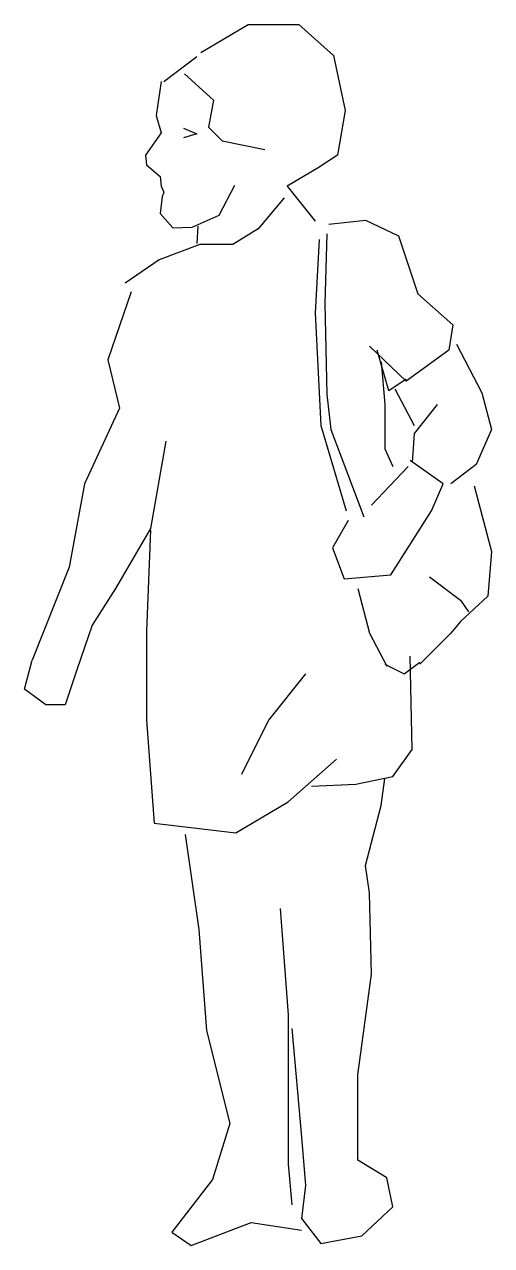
# Model space of a CAD drawing. Extents: x 9732 to 10352, y 64 to 1684.
import ezdxf

# ---------------------------------------------------------------- set-up
doc = ezdxf.new("R2010")
doc.units = 0
doc.header["$LTSCALE"] = 1270
doc.header["$MEASUREMENT"] = 0
doc.layers.get('0').update_dxf_attribs({"linetype": 'CONTINUOUS'})

msp = doc.modelspace()

# ---------------------------------------------------------------- linework, layer by layer
at = {"linetype": 'CONTINUOUS'}
for p, q in [((9966, 1646.5), (10029, 1683.7)), ((10029, 1683.7), (10095.9, 1683.7)), ((10095.9, 1683.7), (10142.1, 1642.6)), ((9917.2, 1607.9), (9960.9, 1641.3)), ((10142.1, 1642.6), (10157.5, 1569.4)), ((9913.4, 1607.9), (9906.9, 1562.9)), ((9944.2, 1618.2), (9982.8, 1583.5)), ((9982.8, 1583.5), (9976.3, 1547.5)), ((9906.9, 1562.9), (9913.4, 1539.8)), ((10157.5, 1569.4), (10147.3, 1510.2)), ((9913.4, 1539.8), (9892.8, 1510.2)), ((9942.9, 1546.2), (9960.9, 1538.5)), ((9960.9, 1538.5), (9942.9, 1533.4)), ((9976.3, 1547.5), (9994.3, 1529.5)), ((9994.3, 1529.5), (10050.9, 1517.9)), ((9892.8, 1510.2), (9894.1, 1497.4)), ((10147.3, 1510.2), (10121.6, 1493.5)), ((9894.1, 1497.4), (9912.1, 1482)), ((10121.6, 1493.5), (10080.4, 1469.1)), ((9912.1, 1482), (9913.4, 1469.1)), ((9913.4, 1469.1), (9917.2, 1461.4)), ((9917.2, 1461.4), (9914.6, 1455)), ((9990.5, 1430.6), (10011, 1470.4)), ((10080.4, 1469.1), (10117.7, 1422.8)), ((9914.6, 1455), (9912.1, 1433.1)), ((10076.6, 1453.7), (10041.9, 1412.6)), ((9912.1, 1433.1), (9928.8, 1413.8)), ((9954.5, 1415.1), (9990.5, 1430.6)), ((9928.8, 1413.8), (9954.5, 1415.1)), ((9962.2, 1416.4), (9960.9, 1393.3)), ((10041.9, 1412.6), (10008.5, 1392)), ((10135.7, 1419), (10184.5, 1424.1)), ((10184.5, 1424.1), (10228.2, 1403.6)), ((10122.8, 1398.4), (10117.7, 1300.7)), ((10133.1, 1406.1), (10130.6, 1313.6)), ((10228.2, 1403.6), (10253.9, 1326.5)), ((9964.8, 1392), (9910.8, 1371.4)), ((10008.5, 1392), (9964.8, 1392)), ((9910.8, 1371.4), (9865.8, 1340.6)), ((9873.5, 1329), (9842.7, 1239.1)), ((10130.6, 1313.6), (10133.1, 1192.8)), ((10253.9, 1326.5), (10300.2, 1285.3)), ((10117.7, 1300.7), (10125.4, 1151.7)), ((10300.2, 1285.3), (10295.1, 1251.9)), ((10238.5, 1210.8), (10189.7, 1257.1)), ((10215.4, 1197.9), (10200, 1251.9)), ((10295.1, 1251.9), (10238.5, 1210.8)), ((10305.3, 1259.6), (10338.8, 1195.4)), ((9842.7, 1239.1), (9858.1, 1174.8)), ((10205.1, 1236.5), (10210.2, 1179.9)), ((10238.5, 1213.4), (10215.4, 1197.9)), ((10223.1, 1200.5), (10248.8, 1151.7)), ((10133.1, 1192.8), (10138.3, 1146.5)), ((10338.8, 1195.4), (10351.6, 1146.5)), ((9858.1, 1174.8), (9811.8, 1074.6)), ((10210.2, 1179.9), (10210.2, 1120.8)), ((10279.6, 1179.9), (10248.8, 1141.4)), ((10125.4, 1151.7), (10158.8, 1038.6)), ((10138.3, 1146.5), (10182, 1030.9)), ((10248.8, 1141.4), (10246.2, 1102.8)), ((10351.6, 1146.5), (10331, 1100.3)), ((9919.8, 1131.1), (9899.2, 1015.4)), ((10210.2, 1120.8), (10220.5, 1097.7)), ((10287.3, 1074.6), (10243.7, 1105.4)), ((10241.1, 1097.7), (10192.2, 1046.3)), ((10331, 1100.3), (10297.6, 1074.6)), ((9811.8, 1074.6), (9791.3, 964)), ((10271.9, 1038.6), (10287.3, 1074.6)), ((10328.5, 1072), (10351.6, 984.6)), ((10217.9, 953.7), (10271.9, 1038.6)), ((10161.4, 1025.7), (10140.8, 989.7)), ((9899.2, 1015.4), (9853, 935.8)), ((9899.2, 1012.9), (9894.1, 879.2)), ((10140.8, 989.7), (10156.3, 948.6)), ((10351.6, 984.6), (10346.5, 925.5)), ((9791.3, 964), (9742.4, 840.7)), ((10156.3, 948.6), (10217.9, 953.7)), ((10269.4, 951.2), (10310.5, 920.3)), ((9853, 935.8), (9822.1, 886.9)), ((10174.2, 935.8), (10189.7, 876.6)), ((10346.5, 925.5), (10310.5, 892.1)), ((10310.5, 920.3), (10320.8, 904.9)), ((10310.5, 892.1), (10297.6, 876.6)), ((9822.1, 886.9), (9801.5, 827.8)), ((9894.1, 879.2), (9894.1, 761)), ((10189.7, 876.6), (10212.8, 832.9)), ((10297.6, 876.6), (10256.5, 835.5)), ((10246.2, 722.4), (10243.7, 845.8)), ((9732.1, 802.1), (9742.4, 840.7)), ((9801.5, 827.8), (9786.1, 781.5)), ((10210.2, 835.5), (10235.9, 822.7)), ((10235.9, 822.7), (10256.5, 838.1)), ((10104.9, 822.7), (10056, 761)), ((9760.4, 781.5), (9732.1, 802.1)), ((9786.1, 781.5), (9760.4, 781.5)), ((9894.1, 761), (9904.4, 624.7)), ((10056, 761), (10020, 689)), ((10220.5, 686.4), (10246.2, 722.4)), ((10081.7, 653), (10146, 709.6)), ((10171.7, 676.1), (10220.5, 686.4)), ((10205.1, 647.9), (10210.2, 683.9)), ((10112.6, 673.6), (10171.7, 676.1)), ((10012.3, 611.9), (10081.7, 653)), ((10184.5, 568.2), (10205.1, 647.9)), ((9904.4, 624.7), (10012.3, 611.9)), ((9945.5, 609.3), (9963.5, 483.4)), ((10189.7, 532.2), (10184.5, 568.2)), ((10192.2, 424.2), (10189.7, 532.2)), ((10071.4, 511.6), (10081.7, 370.3)), ((9963.5, 483.4), (9973.8, 349.7)), ((10174.2, 290.6), (10192.2, 424.2)), ((10081.7, 370.3), (10081.7, 236.6)), ((9973.8, 349.7), (10004.6, 226.3)), ((10086.9, 352.3), (10099.7, 208.3)), ((10174.2, 177.5), (10174.2, 290.6)), ((10081.7, 236.6), (10081.7, 172.4)), ((10004.6, 226.3), (9981.5, 151.8)), ((10099.7, 208.3), (10104.9, 144.1)), ((10081.7, 172.4), (10086.9, 118.4)), ((10212.8, 154.4), (10174.2, 177.5)), ((9981.5, 151.8), (9927.5, 82.4)), ((10220.5, 115.8), (10212.8, 154.4)), ((10104.9, 144.1), (10099.7, 100.4)), ((10179.4, 77.2), (10220.5, 115.8)), ((10099.7, 100.4), (10125.4, 67)), ((9927.5, 82.4), (9953.2, 64.4)), ((9953.2, 64.4), (10032.9, 95.2)), ((10032.9, 95.2), (10099.7, 85)), ((10125.4, 67), (10179.4, 77.2))]:
    msp.add_line(p, q, dxfattribs=at)

doc.saveas('drawing.dxf')
